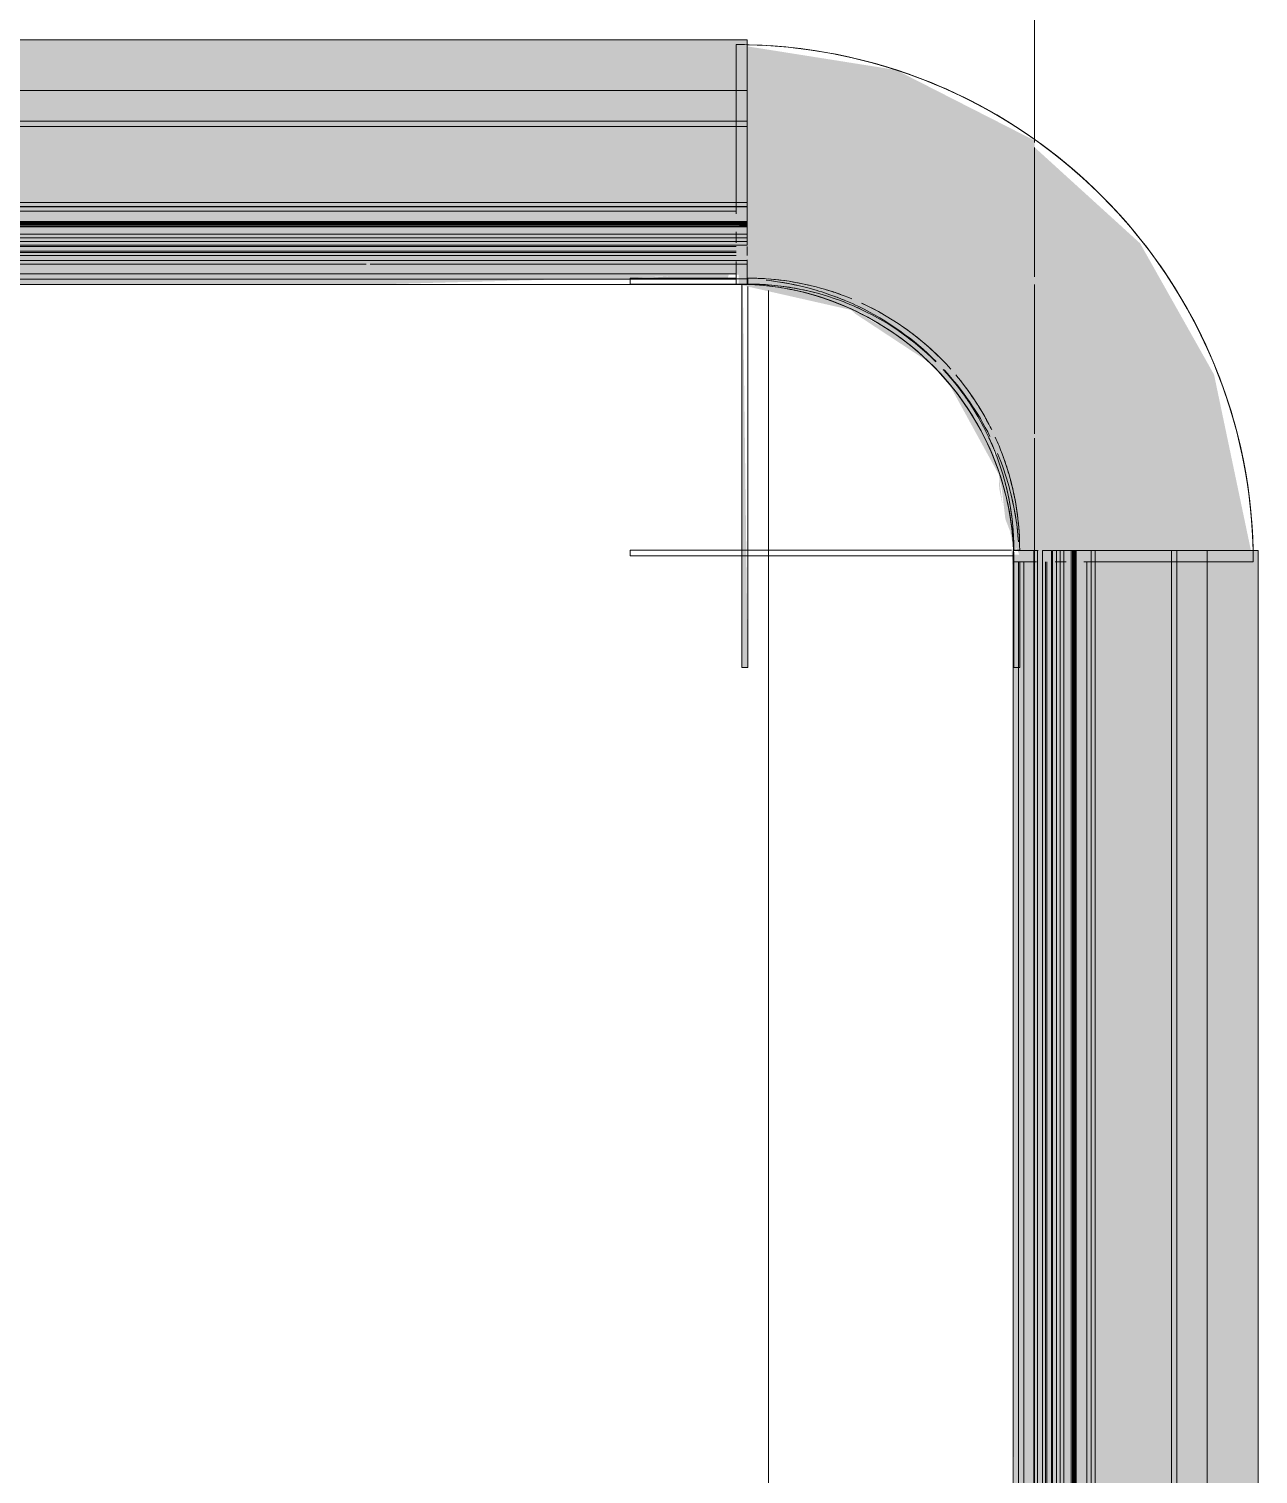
# Model space of a CAD drawing. Header units: millimetres. Extents: x -22227 to 20164, y 15335 to 61747.
# Drawn here: x -12747.6 to -12516.6, y 48193.4 to 48465 of the extents above; entities that cross this region are included whole.
import ezdxf

# ---------------------------------------------------------------- set-up
doc = ezdxf.new("R2010")
doc.units = ezdxf.units.MM
doc.layers.add('A-GENM', color=7, linetype='Continuous', lineweight=5)
doc.layers.add('A-WALL', color=7, linetype='Continuous', lineweight=9)

# ---------------------------------------------------------------- blocks, each defined once
blk = doc.blocks.new('AK-SGS-M3-A_rvt-1-MẶT BẰNG BỐ TRÍ THIẾT BỊ')
at = {"layer": 'A-WALL', "color": 253, "true_color": 0xaaaaaa}
for p, q in [((-12558.59, 48443.61), (-12558.59, 48466.94)), ((-12608.59, 48415.82), (-12608.59, 46316.94))]:
    blk.add_line(p, q, dxfattribs=at)
at = {"layer": 'A-WALL', "color": 254, "true_color": 0xcccccc}
for p, q in [((-12558.59, 48466.94), (-12558.59, 48443.62)), ((-12608.59, 48415.82), (-12608.59, 48367.04)), ((-12608.59, 48365.94), (-12608.59, 46316.94))]:
    blk.add_line(p, q, dxfattribs=at)
at = {"layer": 'A-WALL', "color": 9, "true_color": 0xc6c6c6}
for p, q in [((-12558.59, 48418.39), (-12558.59, 48442.72)), ((-12612.59, 48416.94), (-12609.94, 48416.94)), ((-12558.59, 48388.85), (-12558.59, 48416.94)), ((-12558.59, 48366.94), (-12558.59, 48388.08)), ((-12558.59, 46363.04), (-12558.59, 48364.84))]:
    blk.add_line(p, q, dxfattribs=at)
at = {"layer": 'A-WALL', "color": 254, "true_color": 0xe2e2e2}
for p, q in [((-12558.59, 48442.72), (-12558.59, 48433.62)), ((-12558.59, 48432.28), (-12558.59, 48425.34)), ((-12558.59, 48420.41), (-12558.59, 48418.39)), ((-12558.59, 48411.42), (-12558.59, 48416.94)), ((-12558.59, 48405), (-12558.59, 48409.44)), ((-12558.59, 48397.24), (-12558.59, 48404.41)), ((-12558.59, 48389.43), (-12558.59, 48396.29)), ((-12558.59, 48372.01), (-12558.59, 48388.08)), ((-12558.59, 48366.94), (-12558.59, 48371.72))]:
    blk.add_line(p, q, dxfattribs=at)
at = {"layer": 'A-WALL', "color": 254, "true_color": 0xd6d6d6}
for p, q in [((-12866.49, 48416.94), (-12614.19, 48416.94)), ((-12558.59, 48364.84), (-12558.59, 48366.94))]:
    blk.add_line(p, q, dxfattribs=at)
at = {"layer": 'A-WALL', "color": 254, "true_color": 0xeaeaea}
blk.add_line((-12866.49, 48416.94), (-12614.19, 48416.94), dxfattribs=at)
at = {"layer": 'A-WALL', "color": 7, "true_color": 0xf0f0f0}
blk.add_line((-12558.59, 48364.84), (-12558.59, 48366.94), dxfattribs=at)
at = {"layer": 'A-WALL', "color": 7, "true_color": 0xededed}
blk.add_line((-12558.59, 46363.04), (-12558.59, 48364.84), dxfattribs=at)
blk = doc.blocks.new('AK_ThanhNoiGocVuong - Thanh nhôm trục góc ngoài-V35-MẶT BẰNG BỐ TRÍ THIẾT BỊ')
at = {"layer": 'A-GENM', "true_color": 0xf0f0f0, "transparency": 33554534}
for points in [[(0, -22.1), (-0.94, 51.1), (-1.1, 49.78), (-1.1, -22.1)], [(50, 0), (50.97, 0.67), (45.04, 22.81), (32.31, 38.69), (17.96, 47.53), (20.14, 45.52), (36.45, 33.72), (47.18, 14.15), (48.94, 5.34)], [(51.1, -22.1), (49.56, 0), (50, -1.1), (51.08, -22.1)]]:
    blk.add_hatch(color=7, dxfattribs=at).paths.add_polyline_path(points)
at = {"layer": 'A-GENM', "color": 254, "true_color": 0xd6d6d6}
for p, q in [((-2.2, 51.1), (-22.1, 51.1)), ((-22.1, 51.1), (-22.1, 50)), ((-22.1, 50), (-2.2, 50)), ((0, 51.1), (0, 50)), ((50, 0), (51.1, 0)), ((50, -2.2), (50, -22.1)), ((51.1, -22.1), (51.1, -2.2)), ((50, -22.1), (51.1, -22.1))]:
    blk.add_line(p, q, dxfattribs=at)
at = {"layer": 'A-GENM', "color": 7, "true_color": 0xf3f3f3}
for p, q in [((-22.1, 50), (-22.1, 51.1)), ((-2.2, 50), (-22.1, 50)), ((50, -22.1), (50, -2.2)), ((51.1, -22.1), (50, -22.1))]:
    blk.add_line(p, q, dxfattribs=at)
at = {"layer": 'A-GENM', "color": 7, "true_color": 0xf7f7f7}
blk.add_line((-22.1, 51.1), (-3.78, 51.1), dxfattribs=at)
at = {"layer": 'A-GENM', "color": 253, "true_color": 0xaaaaaa}
for p, q in [((-1.1, 49.78), (-1.1, -22.1)), ((0, -22.1), (0, 49.56)), ((49.56, 0), (-22.1, 0)), ((-22.1, 0), (-22.1, -1.1)), ((-22.1, -1.1), (49.78, -1.1)), ((-1.1, -22.1), (0, -22.1))]:
    blk.add_line(p, q, dxfattribs=at)
at = {"layer": 'A-GENM', "color": 254, "true_color": 0xdcdcdc}
for p, q in [((-1.1, -0.32), (-1.1, 49.78)), ((0, 49.56), (0, -0.34)), ((-22.1, -1.1), (-22.1, 0)), ((-22.1, 0), (-1.1, 0)), ((-1.1, -1.1), (-22.1, -1.1)), ((-1.1, -22.1), (-1.1, -1.1)), ((-0.34, 0), (3.9, 0)), ((3.9, -1.1), (-0.32, -1.1)), ((0, -1.1), (0, -22.1)), ((0, -22.1), (-1.1, -22.1))]:
    blk.add_line(p, q, dxfattribs=at)
at = {"layer": 'A-GENM', "color": 7, "true_color": 0xf4f4f4}
for p, q in [((0, 50), (0, 51.1)), ((51.1, 0), (50, 0))]:
    blk.add_line(p, q, dxfattribs=at)
at = {"layer": 'A-GENM', "color": 254, "true_color": 0xe8e8e8}
for p, q in [((3.9, 0), (49.56, 0)), ((49.78, -1.1), (3.9, -1.1))]:
    blk.add_line(p, q, dxfattribs=at)
at = {"layer": 'A-GENM', "color": 7, "true_color": 0xf6f6f6}
blk.add_line((51.1, -2.2), (51.1, -22.1), dxfattribs=at)
at = {"layer": 'A-GENM', "color": 254, "true_color": 0xd6d6d6}
for start, end in [(74.4984, 90), (22.5, 24.5172), (360, 15.4833)]:
    blk.add_arc((0, 0), 51.1, start, end, dxfattribs=at)
at = {"layer": 'A-GENM', "color": 9, "true_color": 0xc6c6c6}
for radius, start, end in [(50, 78.5056, 90), (51.1, 67.5, 74.4984), (51.1, 41.7004, 65.2886), (50, 22.5, 42.7364), (51.1, 26.9159, 40.1115), (51.1, 15.4833, 22.5), (50, 0, 11.5493)]:
    blk.add_arc((0, 0), radius, start, end, dxfattribs=at)
at = {"layer": 'A-GENM', "color": 7, "true_color": 0xededed}
for radius, start, end in [(51.1, 86.4745, 89.9757), (51.1, 76.988, 85.5768), (50, 75.4939, 80.3081), (51.1, 60, 65.0287), (51.1, 45, 55.2269), (50, 46.5291, 54.3097), (51.1, 36.5719, 39.3833), (51.1, 30.1876, 35.9681), (51.1, 26.2087, 29.0107), (50, 21.7483, 24.9713), (50, 9.6919, 14.7103), (51.1, 360, 14.9155)]:
    blk.add_arc((0, 0), radius, start, end, dxfattribs=at)
at = {"layer": 'A-GENM', "color": 7, "true_color": 0xececec}
blk.add_arc((0, 0), 50, 85.7691, 89.1196, dxfattribs=at)
at = {"layer": 'A-GENM', "color": 7, "true_color": 0xf0f0f0}
for start, end in [(80.3081, 85.4795), (34.8073, 42.3992), (31.383, 34.3203), (360, 9.6919)]:
    blk.add_arc((0, 0), 50, start, end, dxfattribs=at)
at = {"layer": 'A-GENM', "color": 253, "true_color": 0xaaaaaa}
for start, end in [(68.6181, 78.5056), (45, 66.1056), (11.5493, 22.5)]:
    blk.add_arc((0, 0), 50, start, end, dxfattribs=at)
at = {"layer": 'A-GENM', "color": 254, "true_color": 0xe8e8e8}
for radius, start, end in [(51.1, 69.9713, 73.2641), (50, 65.0287, 68.8683), (51.1, 15.5362, 20.0287)]:
    blk.add_arc((0, 0), radius, start, end, dxfattribs=at)
blk = doc.blocks.new('AK_BoGocTrong - Thanh nhôm C có chân-1897387-MẶT BẰNG BỐ TRÍ THIẾT BỊ')
at = {"layer": 'A-GENM', "true_color": 0xf0f0f0, "transparency": 33554534}
h = blk.add_hatch(color=7, dxfattribs=at)
h.paths.add_polyline_path([(39.01, 0), (1.23, 0), (0.9, -2.1), (30.61, -2.1), (29.67, -253.9), (0, -254.2), (0, -300), (45, -299), (43.37, -253.9), (38.61, -253.9), (39, -2.1)])
h.paths.add_polyline_path([(45, -22), (43.4, 0), (39.01, -0.71), (39.87, -2.1), (44.8, -3.68), (44.82, -22)])
h = blk.add_hatch(color=7, dxfattribs=at)
h.paths.add_polyline_path([(45, -22), (44.8, -22), (43.19, -2.1), (38.61, -2.1), (40.48, -253.9), (45, -253.9), (45, -70.84)])
h.paths.add_polyline_path([(30.61, -215.5), (29.99, -2.1), (0.9, -2.1), (0, -3.74), (0, -253.9), (30.61, -253.9), (30.61, -251.17)])
for points in [[(34.85, -2.1), (33.51, 0), (31.35, 0), (31.82, -300), (34.85, -299.15), (34.85, -25.8)], [(35.15, 0), (34.5, 0), (35.15, -2.1)], [(38.61, -70.84), (37.43, 0), (35.15, 0), (35.74, -300), (38.61, -299.44), (38.61, -153.89)]]:
    blk.add_hatch(color=7, dxfattribs=at).paths.add_polyline_path(points)
at = {"layer": 'A-GENM', "color": 254, "true_color": 0xdadada}
blk.add_line((0, -253.9), (0, 0), dxfattribs=at)
at = {"layer": 'A-GENM', "color": 254, "true_color": 0xeaeaea}
for p, q in [((9.54, 0), (2.08, 0)), ((11.71, 0), (9.54, 0)), ((16.21, 0), (13.74, 0)), ((22.38, 0), (16.38, 0)), ((28.31, 0), (24.45, 0)), ((30.79, 0), (28.31, 0)), ((36.04, 0), (38.06, 0)), ((43.63, 0), (41.34, 0)), ((34.5, -2.1), (34.5, -69.63)), ((45, -2.4), (45, -22)), ((45, -2.4), (45, -22)), ((34.5, -70.84), (34.5, -253.9)), ((45, -258.9), (45, -255)), ((46, -253.9), (46, -300)), ((46, -253.9), (46, -300)), ((45, -258.9), (45, -300)), ((45, -258.9), (45, -300)), ((9.48, -300), (0, -300)), ((9.54, -300), (16.21, -300)), ((16.38, -300), (19.42, -300)), ((19.42, -300), (30.79, -300)), ((34.43, -300), (31.82, -300)), ((38.06, -300), (36.04, -300)), ((39.22, -300), (41.34, -300)), ((41.34, -300), (43.73, -300)), ((46, -300), (45, -300)), ((45, -300), (46, -300))]:
    blk.add_line(p, q, dxfattribs=at)
at = {"layer": 'A-GENM', "color": 254, "true_color": 0xe7e7e7}
for p, q in [((2.1, 0), (11.65, 0)), ((13.73, 0), (22.27, 0)), ((24.43, 0), (30.72, 0)), ((43.47, 0), (45, 0)), ((9.54, -2.1), (9.54, -253.9)), ((30.61, -2.1), (30.61, -92.97)), ((31.35, -2.1), (31.35, -253.9)), ((35.15, -2.1), (35.15, -253.9)), ((38.61, -253.9), (38.61, -2.1)), ((45, -22), (45, -2.4)), ((46, -1.6), (46, -253.9)), ((46, -1.6), (46, -253.9)), ((45, -22), (45, -253.9)), ((45, -22), (45, -253.9)), ((30.61, -94.49), (30.61, -253.9)), ((0, -263.88), (0, -254.2)), ((46, -253.9), (46, -300)), ((45, -300), (45, -258.9)), ((0, -273.34), (0, -264.1)), ((0, -281.89), (0, -273.48)), ((0, -289.03), (0, -281.97)), ((0, -294.4), (0, -290.4)), ((0, -297.74), (0, -294.44)), ((30.72, -300), (9.58, -300)), ((45, -300), (38.97, -300)), ((46, -300), (45, -300))]:
    blk.add_line(p, q, dxfattribs=at)
at = {"layer": 'A-GENM', "color": 7, "true_color": 0xececec}
for p, q in [((9.54, 0), (9.54, -2.1)), ((30.61, 0), (30.98, 0)), ((30.61, 0), (30.61, -2.1)), ((30.98, 0), (31.35, 0)), ((31.35, 0), (31.35, -2.1)), ((34.83, 0), (35.15, 0)), ((35.15, 0), (35.15, -2.1)), ((35.74, 0), (37.91, 0)), ((38.14, 0), (35.74, 0)), ((38.61, -2.1), (38.61, 0)), ((45, 0), (46, 0)), ((34.17, -70.84), (34.17, -2.1)), ((37.91, -2.1), (37.91, -253.9)), ((34.17, -253.9), (34.17, -71.74)), ((9.54, -253.9), (9.54, -257.13)), ((30.61, -253.9), (30.61, -261.08)), ((31.35, -253.9), (31.35, -260.75)), ((35.15, -254.16), (35.15, -267.9)), ((38.61, -270.93), (38.61, -253.9)), ((45, -255), (45, -258.9)), ((45, -255), (45, -258.9)), ((9.54, -262.65), (9.54, -284.07)), ((30.61, -262.3), (30.61, -283.81)), ((31.35, -263.37), (31.35, -284.94)), ((35.15, -270.2), (35.15, -274.61)), ((38.61, -275.32), (38.61, -271.78)), ((38.61, -297.77), (38.61, -276.74)), ((35.15, -279.07), (35.15, -281.22)), ((35.15, -282.3), (35.15, -299.17)), ((9.54, -284.44), (9.54, -290.52)), ((31.35, -287.2), (31.35, -298.88)), ((30.61, -288.16), (30.61, -298.82)), ((9.54, -292.12), (9.54, -294.38)), ((9.54, -295.23), (9.54, -297.42)), ((0, -300), (9.44, -300)), ((31.35, -300), (30.61, -300)), ((34.17, -300), (31.82, -300)), ((32.03, -300), (34.31, -300)), ((35.15, -300), (34.83, -300)), ((37.91, -300), (35.74, -300)), ((35.74, -300), (38.14, -300))]:
    blk.add_line(p, q, dxfattribs=at)
at = {"layer": 'A-GENM', "color": 7, "true_color": 0xeeeeee}
for p, q in [((34.85, 0), (34.17, 0)), ((34.17, -2.1), (34.17, 0)), ((34.85, 0), (34.85, -2.1)), ((37.91, 0), (37.91, -2.1)), ((46, 0), (44.82, 0)), ((45, 0), (46, 0)), ((46, 0), (45, 0)), ((34.85, -254.31), (34.85, -268.82)), ((37.91, -255.33), (37.91, -272.58)), ((34.17, -268.9), (34.17, -255.57)), ((34.17, -279.47), (34.17, -271.26)), ((34.85, -269.94), (34.85, -278.24)), ((37.91, -272.74), (37.91, -277.09)), ((34.17, -282.21), (34.17, -279.78)), ((34.85, -279.28), (34.85, -281.52)), ((37.91, -277.66), (37.91, -297.56)), ((34.17, -299.1), (34.17, -283.57)), ((34.85, -282.68), (34.85, -299.15)), ((34.17, -300), (34.85, -300)), ((44.82, -300), (46, -300))]:
    blk.add_line(p, q, dxfattribs=at)
at = {"layer": 'A-GENM', "color": 7, "true_color": 0xededed}
for p, q in [((34.5, 0), (34.83, 0)), ((34.5, 0), (34.5, -2.1)), ((37.91, 0), (35.74, 0)), ((38.61, 0), (37.91, 0)), ((34.85, -2.1), (34.85, -253.9)), ((34.5, -254.97), (34.5, -269.55)), ((34.5, -269.98), (34.5, -278.88)), ((34.5, -279.54), (34.5, -281.88)), ((34.5, -283.15), (34.5, -299.12)), ((9.54, -297.82), (9.54, -299.95)), ((31.82, -300), (34.17, -300)), ((34.83, -300), (34.5, -300)), ((35.74, -300), (37.91, -300)), ((37.91, -300), (38.61, -300))]:
    blk.add_line(p, q, dxfattribs=at)
at = {"layer": 'A-GENM', "color": 254, "true_color": 0xe2e2e2}
for p, q in [((41.7, 0), (43.47, 0)), ((46, -1.6), (46, -253.9)), ((45, -253.9), (45, -22)), ((0, -300), (0, -297.74))]:
    blk.add_line(p, q, dxfattribs=at)
blk = doc.blocks.new('AK_BoGocTrong - Thanh nhôm C có chân-2373724-MẶT BẰNG BỐ TRÍ THIẾT BỊ')
at = {"layer": 'A-GENM', "true_color": 0xf0f0f0, "transparency": 33554534}
for points in [[(38.87, 0), (0, -0.1), (0, -288.41), (1.23, -2050), (45, -2048.4), (43.13, -2047.9), (42, -2047.9), (43.63, -46.1), (45, -46.1), (43.37, 0), (38.97, 0)], [(31.35, 0), (32.79, -2050), (34.85, -2050), (34.17, 0), (31.72, 0)], [(38.61, 0), (35.15, -0.83), (35.74, -2050), (38.61, -2050), (38.61, -0.56)], [(42, -46.1), (43.89, -2047.9), (44.8, -2046.47), (43.37, -46.1)]]:
    blk.add_hatch(color=7, dxfattribs=at).paths.add_polyline_path(points)
at = {"layer": 'A-GENM', "color": 254, "true_color": 0xe0e0e0}
for p, q in [((9.54, -46.1), (9.54, -2047.9)), ((30.61, -46.1), (30.61, -2047.9)), ((31.35, -46.1), (31.35, -2047.9)), ((35.15, -46.1), (35.15, -2047.9)), ((38.61, -2047.9), (38.61, -46.1)), ((11.65, -2050), (2.1, -2050)), ((22.5, -2050), (13.69, -2050)), ((30.72, -2050), (24.39, -2050)), ((38.06, -2050), (36.04, -2050))]:
    blk.add_line(p, q, dxfattribs=at)
at = {"layer": 'A-GENM', "color": 254, "true_color": 0xeaeaea}
for p, q in [((34.17, -2047.9), (34.17, -46.1)), ((37.91, -46.1), (37.91, -2047.9)), ((45, -2028), (45, -2047.9)), ((45, -2028), (45, -2047.9)), ((9.54, -2047.9), (9.54, -2050)), ((30.61, -2047.9), (30.61, -2050)), ((31.35, -2047.9), (31.35, -2050)), ((35.15, -2047.9), (35.15, -2050)), ((38.61, -2050), (38.61, -2047.9)), ((30.98, -2050), (30.61, -2050)), ((31.35, -2050), (30.98, -2050)), ((35.15, -2050), (34.83, -2050)), ((37.91, -2050), (35.74, -2050)), ((35.74, -2050), (38.14, -2050))]:
    blk.add_line(p, q, dxfattribs=at)
at = {"layer": 'A-GENM', "color": 254, "true_color": 0xe6e6e6}
for p, q in [((34.5, -46.1), (34.5, -2047.9)), ((2.08, -2050), (9.54, -2050)), ((9.54, -2050), (11.71, -2050)), ((13.7, -2050), (16.21, -2050)), ((16.38, -2050), (19.42, -2050)), ((19.42, -2050), (22.31, -2050)), ((24.41, -2050), (30.79, -2050))]:
    blk.add_line(p, q, dxfattribs=at)
at = {"layer": 'A-GENM', "color": 7, "true_color": 0xececec}
for p, q in [((34.85, -46.1), (34.85, -2047.9)), ((34.5, -2047.9), (34.5, -2050)), ((34.83, -2050), (34.5, -2050)), ((35.74, -2050), (37.91, -2050)), ((37.91, -2050), (38.61, -2050)), ((46, -2050), (45, -2050))]:
    blk.add_line(p, q, dxfattribs=at)
at = {"layer": 'A-GENM', "color": 254, "true_color": 0xe7e7e7}
for p, q in [((45, -46.1), (45, -2028)), ((45, -46.1), (45, -2028)), ((46, -46.1), (46, -2048.4)), ((46, -46.1), (46, -2048.4)), ((45, -2047.9), (45, -2028))]:
    blk.add_line(p, q, dxfattribs=at)
at = {"layer": 'A-GENM', "color": 254, "true_color": 0xe2e2e2}
for p, q in [((45, -2028), (45, -46.1)), ((46, -46.1), (46, -2048.4)), ((45, -2050), (43.47, -2050))]:
    blk.add_line(p, q, dxfattribs=at)
at = {"layer": 'A-GENM', "color": 7, "true_color": 0xededed}
for p, q in [((34.17, -2050), (34.17, -2047.9)), ((37.91, -2047.9), (37.91, -2050))]:
    blk.add_line(p, q, dxfattribs=at)
at = {"layer": 'A-GENM', "color": 7, "true_color": 0xeeeeee}
for p, q in [((34.85, -2047.9), (34.85, -2050)), ((34.17, -2050), (34.85, -2050)), ((44.82, -2050), (46, -2050)), ((46, -2050), (45, -2050)), ((45, -2050), (46, -2050))]:
    blk.add_line(p, q, dxfattribs=at)
blk = doc.blocks.new('AK_BoGocTrongTran - Thanh nhôm C có chân-1897390-MẶT BẰNG BỐ TRÍ THIẾT BỊ')
at = {"layer": 'A-GENM', "true_color": 0xf0f0f0, "transparency": 33554534}
for points in [[(9.54, 0), (0, 0), (0, -300), (9.54, -300), (9.54, -70.84)], [(46, -70.84), (44.08, 0), (9.54, 0), (9.54, -300), (46, -300), (46, -215.5)], [(34.17, 0), (30.61, 0), (30.61, -300), (34.17, -300), (34.17, -70.84)], [(34.85, 0), (34.17, 0), (34.85, -70.84)], [(37.91, -70.84), (37.91, 0), (34.5, 0), (34.85, -300), (37.91, -300), (37.91, -215.5)], [(38.61, 0), (37.91, 0), (38.61, -70.84)]]:
    blk.add_hatch(color=7, dxfattribs=at).paths.add_polyline_path(points)
at = {"layer": 'A-GENM', "color": 253, "true_color": 0xaaaaaa}
for p, q in [((0, 0), (9.54, 0)), ((0, 0), (0, -253.9)), ((30.6, 0), (9.54, 0)), ((9.54, -253.9), (9.54, 0)), ((30.61, 0), (34.17, 0)), ((30.61, -253.9), (30.61, 0)), ((34.17, 0), (34.85, 0)), ((34.17, 0), (34.17, -253.9)), ((34.85, 0), (37.91, 0)), ((34.85, -253.9), (34.85, 0)), ((37.91, 0), (38.61, 0)), ((37.91, -253.9), (37.91, 0)), ((38.61, 0), (38.61, -253.9)), ((44.45, 0), (41.34, 0)), ((46, -253.9), (46, 0)), ((46, -253.9), (46, 0)), ((46, -253.9), (46, 0))]:
    blk.add_line(p, q, dxfattribs=at)
at = {"layer": 'A-GENM', "color": 254, "true_color": 0xd6d6d6}
for p, q in [((2.1, 0), (11.65, 0)), ((13.73, 0), (22.5, 0)), ((24.43, 0), (30.72, 0)), ((34.5, 0), (34.83, 0)), ((41.7, 0), (43.47, 0)), ((46, 0), (44.82, 0)), ((46, 0), (45, 0)), ((45, 0), (46, 0)), ((45, -2.1), (45, -253.9)), ((46, -253.9), (46, -1.6)), ((31.35, -300), (31.35, -253.9)), ((34.5, -300), (34.5, -253.9)), ((35.15, -300), (35.15, -253.9)), ((45, -300), (45, -254.25)), ((45, -300), (45, -254.25)), ((11.65, -300), (0, -300)), ((22.5, -300), (11.65, -300)), ((30.72, -300), (22.5, -300)), ((31.35, -300), (30.61, -300)), ((30.79, -300), (34.31, -300)), ((31.35, -300), (34.17, -300)), ((35.15, -300), (34.83, -300)), ((35.15, -300), (37.91, -300)), ((35.74, -300), (38.14, -300)), ((45, -300), (38.97, -300)), ((45, -300), (46, -300)), ((46, -300), (45, -300))]:
    blk.add_line(p, q, dxfattribs=at)
at = {"layer": 'A-GENM', "color": 9, "true_color": 0xc6c6c6}
for p, q in [((30.61, 0), (31.35, 0)), ((34.17, 0), (31.35, 0)), ((31.35, -253.9), (31.35, 0)), ((34.5, -253.9), (34.5, 0)), ((34.83, 0), (35.15, 0)), ((37.91, 0), (35.15, 0)), ((35.15, -253.9), (35.15, 0)), ((38.14, 0), (35.74, 0)), ((45, -253.9), (45, -2.1)), ((45, -253.9), (45, -2.1)), ((0, -253.9), (0, -300)), ((9.54, -300), (9.54, -253.9)), ((30.61, -300), (30.61, -253.9)), ((34.17, -253.9), (34.17, -300)), ((34.85, -300), (34.85, -253.9)), ((37.91, -300), (37.91, -253.9)), ((38.61, -253.9), (38.61, -300)), ((46, -300), (46, -253.9)), ((46, -300), (46, -253.9)), ((46, -300), (46, -253.9)), ((9.54, -300), (0, -300)), ((9.54, -300), (30.6, -300)), ((34.17, -300), (30.61, -300)), ((34.85, -300), (34.17, -300)), ((37.91, -300), (34.85, -300)), ((38.61, -300), (37.91, -300)), ((38.86, -300), (41.34, -300)), ((41.34, -300), (46, -300))]:
    blk.add_line(p, q, dxfattribs=at)
at = {"layer": 'A-GENM', "color": 254, "true_color": 0xe0e0e0}
for p, q in [((36.04, 0), (38.06, 0)), ((43.47, 0), (45, 0)), ((46, 0), (45, 0)), ((45, -254.25), (45, -300)), ((46, -300), (46, -253.9)), ((34.43, -300), (31.82, -300)), ((34.83, -300), (34.5, -300)), ((38.06, -300), (36.04, -300)), ((45, -300), (46, -300))]:
    blk.add_line(p, q, dxfattribs=at)
blk = doc.blocks.new('AK_BoGocTrongTran - Thanh nhôm C có chân-2373727-MẶT BẰNG BỐ TRÍ THIẾT BỊ')
at = {"layer": 'A-GENM', "true_color": 0xf0f0f0, "transparency": 33554534}
for points in [[(0, 0), (0, -2050), (9.54, -2050), (9.54, 0)], [(34.85, 0), (9.54, 0), (9.54, -2050), (46, -2049.2), (44.82, 0), (35.74, 0)], [(34.17, 0), (30.61, 0), (30.61, -2050), (34.17, -2050), (34.17, -46.1)], [(37.91, 0), (34.5, 0), (34.85, -2050), (37.91, -2050), (37.91, -46.1)]]:
    blk.add_hatch(color=7, dxfattribs=at).paths.add_polyline_path(points)
at = {"layer": 'A-GENM', "color": 253, "true_color": 0xaaaaaa}
for p, q in [((0, 0), (0, -2050)), ((9.54, -2050), (9.54, 0)), ((30.61, -2050), (30.61, -46.1)), ((34.17, -46.1), (34.17, -2050)), ((34.85, -2050), (34.85, -46.1)), ((37.91, -2050), (37.91, -46.1)), ((38.61, -46.1), (38.61, -2050)), ((46, -2050), (46, -46.1)), ((46, -2047.52), (46, -46.1)), ((46, -2047.52), (46, -46.1)), ((9.54, -2050), (0, -2050)), ((9.54, -2050), (30.6, -2050)), ((34.17, -2050), (30.61, -2050)), ((34.85, -2050), (34.17, -2050)), ((37.91, -2050), (34.85, -2050)), ((38.61, -2050), (37.91, -2050)), ((41.34, -2050), (44.82, -2050))]:
    blk.add_line(p, q, dxfattribs=at)
at = {"layer": 'A-GENM', "color": 9, "true_color": 0xc6c6c6}
for p, q in [((31.35, -2050), (31.35, -46.1)), ((34.5, -2050), (34.5, -46.1)), ((35.15, -2050), (35.15, -46.1)), ((45, -2047.9), (45, -46.1)), ((45, -2047.9), (45, -46.1)), ((30.72, -2050), (0, -2050)), ((31.35, -2050), (30.61, -2050)), ((30.79, -2050), (34.31, -2050)), ((31.35, -2050), (34.17, -2050)), ((35.15, -2050), (34.83, -2050)), ((35.15, -2050), (37.91, -2050)), ((35.74, -2050), (38.14, -2050))]:
    blk.add_line(p, q, dxfattribs=at)
at = {"layer": 'A-GENM', "color": 254, "true_color": 0xd6d6d6}
for p, q in [((45, -46.1), (45, -2047.9)), ((46, -2050), (46, -46.1)), ((34.83, -2050), (34.5, -2050)), ((45, -2050), (41.7, -2050)), ((44.82, -2050), (46, -2050)), ((45, -2050), (46, -2050)), ((46, -2050), (45, -2050))]:
    blk.add_line(p, q, dxfattribs=at)
at = {"layer": 'A-GENM', "color": 254, "true_color": 0xe0e0e0}
for p, q in [((38.06, -2050), (36.04, -2050)), ((45, -2050), (46, -2050))]:
    blk.add_line(p, q, dxfattribs=at)
blk = doc.blocks.new('AK_MiengBoGocNgoai - Miếng bo góc ngoài-V36-MẶT BẰNG BỐ TRÍ THIẾT BỊ')
at = {"layer": 'A-GENM', "true_color": 0xf0f0f0, "transparency": 33554534}
h = blk.add_hatch(color=7, dxfattribs=at)
h.paths.add_polyline_path([(15.33, -52.2), (45, -52.2), (37.62, -17.02), (23.72, 7.65), (3.9, 25.69), (2.09, -50.1), (0.9, -48.99), (2.77, -52.2), (15.29, -52.2)])
h.paths.add_polyline_path([(-3.91, -30.55), (-4.96, -27.19), (-3.98, -30.44)])
h.paths.add_polyline_path([(-12.24, -16.3), (-17.69, -11.31), (-12.59, -16.03)])
h.paths.add_polyline_path([(-41.62, -1.1), (-46.1, 0.32), (-50.1, 2.71), (-50.1, 44.67), (-52.2, 45), (-50.45, 0.65), (-41.65, -1.1)])
blk.add_hatch(color=7, dxfattribs=at).paths.add_polyline_path([(1.53, -50.1), (3.9, -50.1), (3.9, 26.96), (-22.16, 40.24), (-50.1, 43.82), (-48.99, 0.9), (-25.18, -5.65), (-18.5, -10.77), (-11.46, -17.47), (-0.6, -36.54), (0.19, -45.42), (1.46, -50.1)])
h = blk.add_hatch(color=7, dxfattribs=at)
h.paths.add_polyline_path([(0.06, -52.2), (0.65, -50.45), (0, -52.2)])
h.paths.add_polyline_path([(-3.92, -30.7), (-5.59, -28.04), (-5.08, -28.96)])
h.paths.add_polyline_path([(-40.23, -1.94), (-42.47, -0.94), (-41.65, -1.66)])
h = blk.add_hatch(color=7, dxfattribs=at)
h.paths.add_polyline_path([(-2.1, -41.65), (-2.82, -35.85), (-2.75, -38.4)])
h.paths.add_polyline_path([(-13.55, -16.28), (-18.59, -12.01), (-32.06, -3.57), (-29.71, -5.65), (-13.57, -16.27)])
h = blk.add_hatch(color=7, dxfattribs=at)
h.paths.add_polyline_path([(-0.1, -50), (-0.1, -49.5), (-0.33, -50)])
h.paths.add_polyline_path([(-1.95, -40.18), (-3.05, -31.84), (-3.54, -32.22), (-2.1, -39.45)])
h.paths.add_polyline_path([(-13.55, -16.28), (-24.34, -8.06), (-13.64, -16.15)])
h.paths.add_polyline_path([(-3.97, -32.22), (-5.7, -28.04), (-4.88, -30.87)])
at = {"layer": 'A-GENM', "color": 254, "true_color": 0xeaeaea}
for p, q in [((-52.2, 45), (-52.2, 36.32)), ((-52.2, 36.25), (-52.2, 34.23)), ((-52.2, 33.35), (-52.2, 26.34)), ((-52.2, 26.28), (-52.2, 23.35)), ((-52.2, 22.5), (-52.2, 17.36)), ((-52.2, 17.31), (-52.2, 15.12)), ((-52.2, 4.22), (-52.2, 2.26)), ((7.75, -52.2), (9.86, -52.2)), ((22.5, -52.2), (23.66, -52.2))]:
    blk.add_line(p, q, dxfattribs=at)
at = {"layer": 'A-GENM', "color": 254, "true_color": 0xe2e2e2}
for p, q in [((-52.2, 36.32), (-52.2, 45)), ((-52.2, 33.61), (-52.2, 36.25)), ((-52.2, 26.35), (-52.2, 33.34)), ((-52.2, 23), (-52.2, 26.29)), ((-52.2, 17.37), (-52.2, 22.45)), ((-52.2, 15.17), (-52.2, 17.32)), ((-52.2, 2.5), (-52.2, 4.19)), ((2.5, -52.2), (1, -52.2))]:
    blk.add_line(p, q, dxfattribs=at)
at = {"layer": 'A-GENM', "color": 7, "true_color": 0xececec}
for p, q in [((-52.2, 9.82), (-52.2, 7.75)), ((-52.2, 0), (-52.2, 1)), ((1, -52.2), (0, -52.2))]:
    blk.add_line(p, q, dxfattribs=at)
at = {"layer": 'A-GENM', "color": 254, "true_color": 0xe7e7e7}
for p, q in [((-52.2, 7.83), (-52.2, 9.82)), ((-52.2, 1), (-52.2, 2.5))]:
    blk.add_line(p, q, dxfattribs=at)
at = {"layer": 'A-GENM', "color": 7, "true_color": 0xeeeeee}
for p, q in [((-52.2, 1.53), (-52.2, 0)), ((0, -52.2), (1.53, -52.2))]:
    blk.add_line(p, q, dxfattribs=at)
at = {"layer": 'A-GENM', "color": 254, "true_color": 0xe0e0e0}
blk.add_line((9.86, -52.2), (7.83, -52.2), dxfattribs=at)
at = {"layer": 'A-GENM', "color": 254, "true_color": 0xe6e6e6}
for p, q in [((15.12, -52.2), (17.36, -52.2)), ((17.37, -52.2), (22.5, -52.2)), ((23.66, -52.2), (26.34, -52.2)), ((26.35, -52.2), (33.35, -52.2)), ((34.25, -52.2), (45, -52.2))]:
    blk.add_line(p, q, dxfattribs=at)
at = {"layer": 'A-GENM', "color": 254, "true_color": 0xd6d6d6}
for p, q in [((17.37, -52.2), (15.17, -52.2)), ((22.45, -52.2), (17.38, -52.2)), ((26.35, -52.2), (23, -52.2)), ((33.34, -52.2), (26.36, -52.2)), ((45, -52.2), (33.61, -52.2))]:
    blk.add_line(p, q, dxfattribs=at)
at = {"layer": 'A-GENM', "color": 254, "true_color": 0xeaeaea}
blk.add_arc((-52.2, -52.2), 97.2, 88.7415, 90, dxfattribs=at)
at = {"layer": 'A-GENM', "color": 254, "true_color": 0xe2e2e2}
for radius, start, end in [(97.2, 88.7415, 90), (97.2, 54.686, 88.7415), (53.2, 76.5192, 83.2584), (53.2, 67.5, 70.0501), (53.2, 26.2579, 42.6654), (53.2, 4.0557, 13.4808)]:
    blk.add_arc((-52.2, -52.2), radius, start, end, dxfattribs=at)
at = {"layer": 'A-GENM', "color": 254, "true_color": 0xdadada}
for radius, start, end in [(97.2, 54.686, 88.7415), (52.2, 78.1165, 83.1293), (53.2, 70.0501, 74.7424), (53.2, 45, 64.3197), (52.2, 22.5, 45), (53.2, 15.3753, 22.5), (52.2, 2.478, 11.8835)]:
    blk.add_arc((-52.2, -52.2), radius, start, end, dxfattribs=at)
at = {"layer": 'A-GENM', "color": 254, "true_color": 0xd6d6d6}
for start, end in [(18, 54), (1.2585, 18), (360, 1.2585)]:
    blk.add_arc((-52.2, -52.2), 97.2, start, end, dxfattribs=at)
at = {"layer": 'A-GENM', "color": 9, "true_color": 0xc6c6c6}
for radius, start, end in [(97.2, 1.2585, 54), (52.2, 83.1293, 87.522)]:
    blk.add_arc((-52.2, -52.2), radius, start, end, dxfattribs=at)
at = {"layer": 'A-GENM', "color": 254, "true_color": 0xcccccc}
for start, end in [(45, 78.1165), (11.8835, 22.5)]:
    blk.add_arc((-52.2, -52.2), 52.2, start, end, dxfattribs=at)
at = {"layer": 'A-GENM', "color": 254, "true_color": 0xe6e6e6}
blk.add_arc((-52.2, -52.2), 97.2, 360, 1.2585, dxfattribs=at)
blk = doc.blocks.new('AK_MiengBoGocNgoai - Miếng bo góc ngoài-V37-MẶT BẰNG BỐ TRÍ THIẾT BỊ')
at = {"layer": 'A-GENM', "true_color": 0xf0f0f0, "transparency": 33554534}
blk.add_hatch(color=7, dxfattribs=at).paths.add_polyline_path([(15.33, 52.2), (45, 52.2), (37.62, 17.02), (23.72, -7.65), (-0.54, -29.22), (-22.16, -40.24), (-52.2, -45), (-51.7, 0.1), (-27.19, 5.65), (-15.29, 15.29), (-3.85, 28.96), (-3.18, 30.45), (-1.6, 44.18), (1.53, 52.2), (15.29, 52.2)])
at = {"layer": 'A-GENM', "color": 9, "true_color": 0xc6c6c6}
for p, q in [((4.25, 52.2), (0, 52.2)), ((17.36, 52.2), (15.12, 52.2)), ((26.34, 52.2), (17.37, 52.2)), ((45, 52.2), (26.35, 52.2)), ((-52.2, 0), (-52.2, -4.22)), ((-52.2, -15.12), (-52.2, -17.31)), ((-52.2, -17.36), (-52.2, -26.28)), ((-52.2, -26.34), (-52.2, -36.25)), ((-52.2, -36.32), (-52.2, -45))]:
    blk.add_line(p, q, dxfattribs=at)
at = {"layer": 'A-GENM', "color": 254, "true_color": 0xe0e0e0}
for p, q in [((0, 52.2), (1, 52.2)), ((7.83, 52.2), (9.86, 52.2)), ((-52.2, -2.5), (-52.2, -1)), ((-52.2, -9.82), (-52.2, -7.83))]:
    blk.add_line(p, q, dxfattribs=at)
at = {"layer": 'A-GENM', "color": 254, "true_color": 0xd6d6d6}
for p, q in [((1, 52.2), (2.5, 52.2)), ((2.5, 52.2), (4.21, 52.2)), ((9.86, 52.2), (7.75, 52.2)), ((15.12, 52.2), (13.18, 52.2)), ((15.17, 52.2), (17.37, 52.2)), ((17.38, 52.2), (22.45, 52.2)), ((23, 52.2), (26.35, 52.2)), ((26.36, 52.2), (33.34, 52.2)), ((33.61, 52.2), (45, 52.2)), ((-52.2, -1), (-52.2, 0)), ((-52.2, -4.19), (-52.2, -2.5)), ((-52.2, -7.75), (-52.2, -9.82)), ((-52.2, -13.18), (-52.2, -15.12)), ((-52.2, -17.32), (-52.2, -15.17)), ((-52.2, -22.45), (-52.2, -17.37)), ((-52.2, -26.29), (-52.2, -23)), ((-52.2, -33.34), (-52.2, -26.35)), ((-52.2, -36.25), (-52.2, -33.61)), ((-52.2, -45), (-52.2, -36.32))]:
    blk.add_line(p, q, dxfattribs=at)
at = {"layer": 'A-GENM', "color": 253, "true_color": 0xaaaaaa, "flags": 128}
blk.add_lwpolyline([(-52.2, 0), (-50.11, 0.04), (-48.03, 0.17), (-45.95, 0.38), (-43.88, 0.67), (-41.83, 1.04), (-39.79, 1.5), (-37.77, 2.03), (-35.78, 2.65), (-33.81, 3.35), (-31.87, 4.12), (-29.97, 4.97), (-28.1, 5.9), (-26.26, 6.9), (-24.47, 7.97), (-22.73, 9.12), (-21.03, 10.33), (-19.38, 11.61), (-17.78, 12.96), (-16.24, 14.36), (-14.75, 15.83), (-13.33, 17.36), (-11.97, 18.94), (-10.67, 20.58), (-9.44, 22.26), (-8.28, 24), (-7.18, 25.78), (-6.16, 27.6), (-5.21, 29.46), (-4.34, 31.35), (-3.55, 33.28), (-2.83, 35.25), (-2.19, 37.23), (-1.63, 39.25), (-1.16, 41.28), (-0.76, 43.33), (-0.45, 45.39), (-0.22, 47.47), (-0.07, 49.55), (0, 51.64), (0, 52.2)], dxfattribs=at)
at = {"layer": 'A-GENM', "color": 253, "true_color": 0xaaaaaa}
for radius, start, end in [(52.2, 270, 359.4337), (97.2, 270, 358.7415), (53.2, 337.5, 344.6247), (53.2, 295.6803, 315), (53.2, 285.2576, 289.9499)]:
    blk.add_arc((-52.2, 52.2), radius, start, end, dxfattribs=at)
at = {"layer": 'A-GENM', "color": 9, "true_color": 0xc6c6c6}
for radius, start, end in [(97.2, 358.7415, 0), (97.2, 271.2585, 358.7415), (53.2, 344.6247, 355.9443), (53.2, 317.3346, 333.7421), (53.2, 289.9499, 295.6803), (53.2, 276.1117, 285.2576)]:
    blk.add_arc((-52.2, 52.2), radius, start, end, dxfattribs=at)
at = {"layer": 'A-GENM', "color": 254, "true_color": 0xd6d6d6}
for radius, start, end in [(97.2, 358.7415, 0), (53.2, 270, 272.3209), (97.2, 270, 271.2585)]:
    blk.add_arc((-52.2, 52.2), radius, start, end, dxfattribs=at)
blk = doc.blocks.new('AK_NepV - AK_NepV-1897389-MẶT BẰNG BỐ TRÍ THIẾT BỊ')
at = {"layer": 'A-GENM', "color": 254, "true_color": 0xeaeaea}
for p, q in [((-29.7, 300), (-28.7, 300)), ((-29.7, 300), (-29.7, 297.9)), ((-28.7, 300), (-22.75, 300)), ((-28.7, 300), (-28.7, 297.9)), ((-20.71, 300), (-14.39, 300)), ((-6.15, 300), (-5.29, 300)), ((-2.83, 300), (-1, 300)), ((-2.83, 300), (-2.83, 297.9)), ((-1, 300), (0, 300)), ((-7.78, 297.9), (-7.78, 46.1)), ((-29.7, 46.1), (-29.7, 42.44)), ((-28.7, 46.1), (-28.7, 37.24)), ((-6.15, 46.1), (-6.15, 29.69)), ((-5.29, 44.38), (-5.29, 25.64)), ((-4.47, 43.5), (-4.47, 35.65)), ((-2.83, 46.1), (-2.83, 34.86)), ((-29.7, 40.86), (-29.7, 38.08)), ((-1, 40.04), (-1, 37.25)), ((-29.7, 37.18), (-29.7, 29.18)), ((-28.7, 36.49), (-28.7, 7.1)), ((-1, 36.77), (-1, 2)), ((-4.47, 34.11), (-4.47, 28.69)), ((-29.7, 27.8), (-29.7, 8.46)), ((-6.15, 28.52), (-6.15, 2.16)), ((-2.83, 28.86), (-2.83, 1.16)), ((-5.29, 23.33), (-5.29, 1.9)), ((-4.47, 24.13), (-4.47, 1.65)), ((-29.7, 2.35), (-29.7, 0)), ((-28.7, 0), (-29.7, 0)), ((-28.7, 2.27), (-28.7, 0)), ((-14.39, 0), (-28.7, 0)), ((-5.29, 0), (-6.15, 0)), ((-4.47, 0), (-5.29, 0)), ((-1, 0), (-2.83, 0)), ((0, 0), (-1, 0))]:
    blk.add_line(p, q, dxfattribs=at)
at = {"layer": 'A-GENM', "color": 7, "true_color": 0xf0f0f0}
for p, q in [((-22.75, 300), (-28.7, 300)), ((-14.39, 300), (-20.71, 300)), ((-12.8, 300), (-13.62, 300)), ((-4.47, 300), (-5.04, 300)), ((-3.54, 300), (-3.54, 297.9)), ((-5.04, 44.98), (-5.04, 36.16)), ((-3.54, 46.1), (-3.54, 32.18)), ((-1, 46.1), (-1, 41.64)), ((-1, 36.77), (-1, 26.17)), ((-5.04, 32.62), (-5.04, 26.58)), ((-28.7, 0), (-14.39, 0))]:
    blk.add_line(p, q, dxfattribs=at)
at = {"layer": 'A-GENM', "color": 7, "true_color": 0xeeeeee}
for p, q in [((-13.62, 300), (-13.62, 297.9)), ((-10.39, 300), (-10.39, 297.9)), ((-13.62, 46.1), (-13.62, 39.31)), ((-10.39, 45.23), (-10.39, 21.32)), ((0, 45), (0, 41.68)), ((0, 41.1), (0, 1)), ((-13.62, 36.57), (-13.62, 15.01)), ((-10.39, 20.54), (-10.39, 18.23)), ((-10.39, 17), (-10.39, 0.87)), ((-13.62, 12.83), (-13.62, 1.12))]:
    blk.add_line(p, q, dxfattribs=at)
at = {"layer": 'A-GENM', "color": 7, "true_color": 0xf1f1f1}
for p, q in [((-10.69, 300), (-10.69, 297.9)), ((-10.31, 300), (-8.49, 300)), ((-10.31, 300), (-10.31, 297.9)), ((-8.49, 300), (-8.49, 297.9)), ((-10.31, 297.9), (-10.31, 46.1)), ((-12.8, 46.1), (-12.8, 24.11)), ((-10.69, 44.68), (-10.69, 30.82)), ((-10.31, 45.38), (-10.31, 30.66)), ((-8.49, 46.1), (-8.49, 26.35)), ((-10.31, 30.2), (-10.31, 21.46)), ((-3.54, 31.96), (-3.54, 29.86)), ((-10.69, 29.29), (-10.69, 20.78)), ((-8.49, 24.75), (-8.49, 21.91)), ((-12.8, 23.13), (-12.8, 19.66)), ((-10.69, 20.32), (-10.69, 17.94)), ((-10.31, 20.6), (-10.31, 18.31)), ((-12.8, 18.05), (-12.8, 15.83)), ((-13.62, 0), (-12.8, 0)), ((-10.83, 0), (-13.18, 0)), ((-8.49, 0), (-10.31, 0))]:
    blk.add_line(p, q, dxfattribs=at)
at = {"layer": 'A-GENM', "color": 7, "true_color": 0xf3f3f3}
for p, q in [((-9.9, 300), (-9.9, 297.9)), ((-9.9, 297.9), (-9.9, 47.28)), ((0, 46.1), (0, 278)), ((-3.54, 29.86), (-3.54, 26.06)), ((-5.04, 26.24), (-5.04, 23.57)), ((-9.9, 20.89), (-9.9, 18.73)), ((-13.18, 0), (-10.83, 0))]:
    blk.add_line(p, q, dxfattribs=at)
at = {"layer": 'A-GENM', "color": 7, "true_color": 0xededed}
for p, q in [((-7.78, 300), (-7.78, 297.9)), ((-10.39, 297.9), (-10.39, 231.08)), ((-5.04, 297.9), (-5.04, 46.1)), ((-3.54, 297.9), (-3.54, 46.1)), ((-1, 297.9), (-1, 46.1)), ((0, 297.6), (0, 278)), ((-10.39, 229.16), (-10.39, 46.1)), ((-7.78, 46.1), (-7.78, 28.01)), ((-7.78, 26.03), (-7.78, 22.42)), ((-7.78, 20.37), (-7.78, 0.67)), ((-10.83, 0), (-13.18, 0))]:
    blk.add_line(p, q, dxfattribs=at)
at = {"layer": 'A-GENM', "color": 7, "true_color": 0xececec}
for p, q in [((-5.29, 300), (-4.47, 300)), ((-13.62, 297.9), (-13.62, 46.1)), ((0, 278), (0, 46.1)), ((-4.47, 27.6), (-4.47, 24.13)), ((-5.29, 25.63), (-5.29, 23.33))]:
    blk.add_line(p, q, dxfattribs=at)
at = {"layer": 'A-GENM', "color": 254, "true_color": 0xe2e2e2}
for p, q in [((-29.7, 297.9), (-29.7, 46.1)), ((-28.7, 297.9), (-28.7, 46.1)), ((-6.15, 297.9), (-6.15, 46.1)), ((-5.29, 297.9), (-5.29, 46.1)), ((-4.47, 297.9), (-4.47, 46.1)), ((-2.83, 297.9), (-2.83, 229.16)), ((-1, 297.9), (-1, 46.1)), ((-2.83, 228.37), (-2.83, 86.43)), ((-2.83, 84.5), (-2.83, 46.1))]:
    blk.add_line(p, q, dxfattribs=at)
at = {"layer": 'A-GENM', "color": 7, "true_color": 0xf2f2f2}
for p, q in [((-12.8, 297.9), (-12.8, 46.1)), ((-10.69, 297.9), (-10.69, 229.16)), ((-8.49, 297.9), (-8.49, 46.1)), ((-10.69, 229.16), (-10.69, 46.1)), ((-9.9, 46.1), (-9.9, 31.94)), ((0, 13.08), (0, 41.1)), ((-1, 40.04), (-1, 37.25)), ((-9.9, 29.85), (-9.9, 25.88)), ((-9.9, 25.35), (-9.9, 22.21)), ((-3.54, 26.06), (-3.54, 1.37)), ((-1, 26.17), (-1, 2)), ((-5.04, 23.57), (-5.04, 1.82)), ((-10.31, 17.1), (-10.31, 0.86)), ((-5.04, 0), (-4.47, 0))]:
    blk.add_line(p, q, dxfattribs=at)
at = {"layer": 'A-GENM', "color": 7, "true_color": 0xf4f4f4}
for p, q in [((0, 278), (0, 297.6)), ((0, 41.68), (0, 45)), ((-8.49, 19.46), (-8.49, 0.72)), ((-10.69, 16.61), (-10.69, 0.89)), ((-9.9, 17.63), (-9.9, 0.83)), ((-12.8, 13.8), (-12.8, 1.06)), ((0, 1), (0, 13.08))]:
    blk.add_line(p, q, dxfattribs=at)
at = {"layer": 'A-GENM', "color": 254, "true_color": 0xe7e7e7}
blk.add_line((-1, 46.1), (-1, 41.64), dxfattribs=at)
blk = doc.blocks.new('AK_NepV - AK_NepV-2373726-MẶT BẰNG BỐ TRÍ THIẾT BỊ')
at = {"layer": 'A-GENM', "color": 254, "true_color": 0xd6d6d6}
for p, q in [((-29.7, 2003.9), (-29.7, 2.1)), ((-28.7, 2003.9), (-28.7, 2.1)), ((-6.15, 2003.9), (-6.15, 2.1)), ((-5.29, 2003.9), (-5.29, 2.1)), ((-4.47, 2003.9), (-4.47, 2.1))]:
    blk.add_line(p, q, dxfattribs=at)
at = {"layer": 'A-GENM', "color": 254, "true_color": 0xeaeaea}
for p, q in [((-13.62, 2003.9), (-13.62, 2.1)), ((-4.47, 0), (-5.29, 0)), ((-2.83, 2.1), (-2.83, 0))]:
    blk.add_line(p, q, dxfattribs=at)
at = {"layer": 'A-GENM', "color": 7, "true_color": 0xf0f0f0}
for p, q in [((-12.8, 2003.9), (-12.8, 2.1)), ((-10.69, 2003.9), (-10.69, 2.1)), ((-8.49, 2003.9), (-8.49, 2.1)), ((-13.62, 0), (-12.8, 0)), ((-10.31, 2.1), (-10.31, 0))]:
    blk.add_line(p, q, dxfattribs=at)
at = {"layer": 'A-GENM', "color": 7, "true_color": 0xececec}
for p, q in [((-10.39, 2003.9), (-10.39, 2.1)), ((0, 2003.9), (0, 22)), ((-7.78, 2.1), (-7.78, 0)), ((-1, 0), (-2.83, 0)), ((0, 0), (-1, 0))]:
    blk.add_line(p, q, dxfattribs=at)
at = {"layer": 'A-GENM', "color": 7, "true_color": 0xf1f1f1}
for p, q in [((-10.31, 2003.9), (-10.31, 2.1)), ((-9.9, 2003.9), (-9.9, 2.1)), ((0, 2.1), (0, 22)), ((-10.69, 2.1), (-10.69, 0)), ((-8.49, 0), (-10.31, 0)), ((-9.9, 2.1), (-9.9, 0)), ((-8.49, 2.1), (-8.49, 0))]:
    blk.add_line(p, q, dxfattribs=at)
at = {"layer": 'A-GENM', "color": 254, "true_color": 0xe6e6e6}
for p, q in [((-7.78, 2003.9), (-7.78, 2.1)), ((-5.04, 2003.9), (-5.04, 2.1)), ((-3.54, 2003.9), (-3.54, 2.1)), ((-29.7, 2.1), (-29.7, 0)), ((-28.7, 0), (-29.7, 0)), ((-28.7, 2.1), (-28.7, 0)), ((-22.82, 0), (-28.7, 0)), ((-14.39, 0), (-20.75, 0)), ((-6.15, 2.1), (-6.15, 0.02)), ((-5.29, 0), (-6.15, 0)), ((-4.47, 2.1), (-4.47, 0))]:
    blk.add_line(p, q, dxfattribs=at)
at = {"layer": 'A-GENM', "color": 254, "true_color": 0xe2e2e2}
for p, q in [((-2.83, 2003.9), (-2.83, 2.1)), ((-1, 2003.9), (-1, 2.1))]:
    blk.add_line(p, q, dxfattribs=at)
at = {"layer": 'A-GENM', "color": 7, "true_color": 0xededed}
for p, q in [((-1, 2003.9), (-1, 2.1)), ((0, 22), (0, 2.1)), ((-28.7, 0), (-22.82, 0)), ((-20.75, 0), (-14.39, 0)), ((-13.62, 2.1), (-13.62, 0)), ((-3.54, 2.1), (-3.54, 0))]:
    blk.add_line(p, q, dxfattribs=at)
at = {"layer": 'A-GENM', "color": 7, "true_color": 0xf3f3f3}
blk.add_line((0, 22), (0, 2003.9), dxfattribs=at)
at = {"layer": 'A-GENM', "color": 7, "true_color": 0xeeeeee}
for p, q in [((-10.39, 2.1), (-10.39, 0)), ((-5.04, 0), (-4.47, 0))]:
    blk.add_line(p, q, dxfattribs=at)
blk = doc.blocks.new('AK-SGS-M3-Hrvt_rvt-1-MẶT BẰNG BỐ TRÍ THIẾT BỊ')
at = {"layer": 'A-GENM', "color": 253, "lineweight": 5, "true_color": 0xaaaaaa}
for name, p, rotation in [('AK_BoGocTrong - Thanh nhôm C có chân-1897387-MẶT BẰNG BỐ TRÍ THIẾT BỊ', (-12612.59, 48462.94), 269.9999999999992), ('AK_BoGocTrongTran - Thanh nhôm C có chân-1897390-MẶT BẰNG BỐ TRÍ THIẾT BỊ', (-12612.59, 48462.94), 269.999999999999), ('AK_NepV - AK_NepV-1897389-MẶT BẰNG BỐ TRÍ THIẾT BỊ', (-12912.59, 48417.94), 269.9999999999992), ('AK_BoGocTrong - Thanh nhôm C có chân-2373724-MẶT BẰNG BỐ TRÍ THIẾT BỊ', (-12516.59, 46316.94), 180), ('AK_BoGocTrongTran - Thanh nhôm C có chân-2373727-MẶT BẰNG BỐ TRÍ THIẾT BỊ', (-12516.59, 46316.94), 180), ('AK_NepV - AK_NepV-2373726-MẶT BẰNG BỐ TRÍ THIẾT BỊ', (-12561.59, 48366.94), 180)]:
    blk.add_blockref(name, p, dxfattribs=dict(at, rotation=rotation))
for name, p in [('AK_MiengBoGocNgoai - Miếng bo góc ngoài-V36-MẶT BẰNG BỐ TRÍ THIẾT BỊ', (-12562.49, 48417.04)), ('AK_ThanhNoiGocVuong - Thanh nhôm trục góc ngoài-V35-MẶT BẰNG BỐ TRÍ THIẾT BỊ', (-12612.49, 48367.04))]:
    blk.add_blockref(name, p, dxfattribs=at)
at = {"layer": 'A-GENM', "color": 253, "lineweight": 5, "true_color": 0xaaaaaa, "extrusion": (0, 0, -1), "rotation": 180}
blk.add_blockref('AK_MiengBoGocNgoai - Miếng bo góc ngoài-V37-MẶT BẰNG BỐ TRÍ THIẾT BỊ', (12562.49, 48417.04), dxfattribs=at)

msp = doc.modelspace()

# ---------------------------------------------------------------- block references
at = {"lineweight": 5}
for name in ['AK-SGS-M3-Hrvt_rvt-1-MẶT BẰNG BỐ TRÍ THIẾT BỊ', 'AK-SGS-M3-A_rvt-1-MẶT BẰNG BỐ TRÍ THIẾT BỊ']:
    msp.add_blockref(name, (0, 0), dxfattribs=at)

doc.saveas('drawing.dxf')
